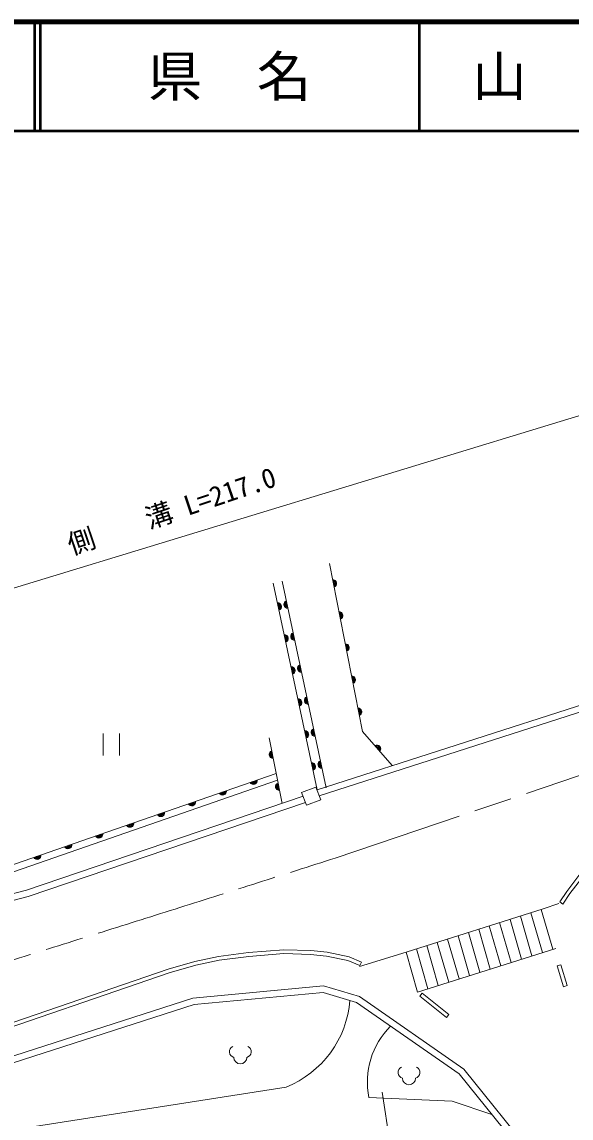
# Model space of a CAD drawing. Units: millimetres, scale not verified. Extents: x 40000 to 680000, y 20000 to 380000.
# Drawn here: x 296588 to 346945, y 279495 to 380000 of the extents above; entities that cross this region are included whole.
import ezdxf
from ezdxf.enums import TextEntityAlignment as Align

# ---------------------------------------------------------------- set-up
doc = ezdxf.new("R2010")
doc.units = ezdxf.units.MM
doc.header["$LTSCALE"] = 1000
doc.linetypes.add('CHAIN', pattern=[18.5, 12, -1.5, 3.5, -1.5])
for name, color, linetype, lineweight in [('M-BGD', 7, 'Continuous', 13), ('M-BMK', 2, 'CHAIN', 13), ('M-STR-HTXT', 7, 'Continuous', 13), ('M-STR-STRC', 7, 'Continuous', 13), ('M-TTL', 2, 'Continuous', 140), ('M-TTL-LINE', 7, 'Continuous', 50)]:
    doc.layers.add(name, color=color, linetype=linetype, lineweight=lineweight)
doc.layers.add('M-TTL-TXT', color=7, linetype='Continuous')
doc.styles.add('ＭＳ ゴシック', font='')
doc.styles.get('ＭＳ ゴシック').set_extended_font_data('MS Gothic')

msp = doc.modelspace()

# ---------------------------------------------------------------- linework, layer by layer
at = {"layer": 'M-BGD'}
for p, q in [((320454, 328724), (324488, 309774)), ((323667, 309599), (319633, 328550)), ((323667, 309599), (358635, 320845)), ((323851, 309028), (358819, 320274)), ((304035, 314746), (304035, 312746)), ((305535, 314746), (305535, 312746)), ((319263, 314358), (320438, 308336)), ((278942, 296901), (319898, 311100)), ((279152, 296294), (320023, 310463)), ((345908, 299316), (346200, 299123)), ((327730, 293791), (327589, 293470)), ((345678, 293452), (346014, 293551)), ((346579, 291636), (346014, 293551)), ((346243, 291537), (345678, 293452)), ((346243, 291537), (346579, 291636)), ((333287, 290951), (333070, 290677)), ((333070, 290677), (335518, 288731)), ((333287, 290951), (335736, 289005)), ((335736, 289005), (335518, 288731)), ((282381, 276331), (320832, 282338))]:
    msp.add_line(p, q, dxfattribs=at)
for points in [[(330541, 311810), (327810, 314927), (324786, 330347)], [(345908, 299316), (346546, 300279), (347666, 301723), (348723, 302863), (349989, 304024), (351903, 305447), (353693, 306619), (355722, 307791), (357773, 308775), (361153, 310156), (366510, 312039)], [(346200, 299123), (346831, 300074), (347933, 301496), (348970, 302615), (350212, 303754), (352104, 305160), (353876, 306321), (355886, 307481), (357915, 308454), (361277, 309828), (366626, 311709)], [(196616, 282929), (203552, 282637), (222758, 283028), (232841, 284294), (243628, 285987), (255190, 288168), (273011, 293771), (279204, 295765), (296997, 300401), (322387, 308996)], [(196591, 282329), (203545, 282037), (222802, 282429), (232925, 283700), (243730, 285395), (255336, 287585), (273193, 293199), (279372, 295188), (297170, 299826), (322579, 308428)], [(272594, 280314), (309988, 293155), (312459, 293854), (314610, 294324), (317372, 294670), (320605, 294921), (323069, 294858), (324575, 294701), (326584, 294293), (327730, 293791)], [(272708, 279983), (310092, 292821), (312545, 293514), (314669, 293979), (317407, 294321), (320614, 294570), (323046, 294508), (324522, 294355), (326478, 293957), (327589, 293470)], [(192954, 270563), (198041, 269976), (203437, 269617), (208443, 269351), (216283, 269257), (226080, 269478), (237476, 267404), (255100, 269914), (267825, 276194), (312258, 290494), (324256, 291621), (327536, 290651), (337103, 283995), (343564, 275980), (345911, 274693), (348481, 273037), (350416, 271643), (352054, 262157)], [(192885, 269967), (197987, 269379), (203402, 269018), (208424, 268751), (216287, 268657), (226033, 268877), (237464, 266796), (255280, 269333), (268051, 275637), (312379, 289903), (324197, 291013), (327273, 290103), (336690, 283551), (343172, 275511), (345604, 274177), (348143, 272541), (349866, 271300), (351463, 262055)], [(328408, 281370), (336031, 281042), (339686, 279835)]]:
    msp.add_lwpolyline(points, dxfattribs=at)
msp.add_lwpolyline([(322673, 308180), (323984, 308675), (323544, 309842), (322232, 309347)], close=True, dxfattribs=at)
for centre, radius, start, end in [((325090, 328514), 354, 289.89223, 92.29741), ((325090, 328514), 283, 292.11627, 90.07337), ((325090, 328514), 212, 295.8626, 86.32705), ((325090, 328514), 142, 303.57433, 78.61532), ((325090, 328514), 100, 313.89199, 68.29766), ((320035, 326399), 354, 290.81559, 93.22077), ((320035, 326399), 283, 293.03963, 90.99673), ((320962, 326596), 354, 110.81559, 273.22077), ((320962, 326596), 283, 113.03963, 270.99673), ((320962, 326596), 212, 116.78596, 267.25041), ((320962, 326596), 142, 124.49769, 259.53868), ((320962, 326596), 100, 134.81535, 249.22101), ((320035, 326399), 212, 296.78596, 87.25041), ((320035, 326399), 142, 304.49769, 79.53868), ((320035, 326399), 100, 314.81535, 69.22101), ((325667, 325570), 354, 289.89223, 92.29741), ((325667, 325570), 283, 292.11627, 90.07337), ((325667, 325570), 212, 295.8626, 86.32705), ((325667, 325570), 142, 303.57433, 78.61532), ((325667, 325570), 100, 313.89199, 68.29766), ((320660, 323464), 354, 290.81559, 93.22077), ((320660, 323464), 283, 293.03963, 90.99673), ((320660, 323464), 212, 296.78596, 87.25041), ((321587, 323662), 354, 110.81559, 273.22077), ((321587, 323662), 283, 113.03963, 270.99673), ((321587, 323662), 212, 116.78596, 267.25041), ((321587, 323662), 142, 124.49769, 259.53868), ((321587, 323662), 100, 134.81535, 249.22101), ((320660, 323464), 142, 304.49769, 79.53868), ((320660, 323464), 100, 314.81535, 69.22101), ((326245, 322626), 354, 289.89223, 92.29741), ((326245, 322626), 283, 292.11627, 90.07337), ((326245, 322626), 212, 295.8626, 86.32705), ((326245, 322626), 142, 303.57433, 78.61532), ((326245, 322626), 100, 313.89199, 68.29766), ((321285, 320530), 354, 290.81559, 93.22077), ((321285, 320530), 283, 293.03963, 90.99673), ((321285, 320530), 212, 296.78596, 87.25041), ((321285, 320530), 142, 304.49769, 79.53868), ((321285, 320530), 100, 314.81535, 69.22101), ((322212, 320728), 354, 110.81559, 273.22077), ((322212, 320728), 283, 113.03963, 270.99673), ((322212, 320728), 212, 116.78596, 267.25041), ((322212, 320728), 142, 124.49769, 259.53868), ((322212, 320728), 100, 134.81535, 249.22101), ((326822, 319682), 354, 289.89223, 92.29741), ((326822, 319682), 283, 292.11627, 90.07337), ((326822, 319682), 212, 295.8626, 86.32705), ((326822, 319682), 142, 303.57433, 78.61532), ((326822, 319682), 100, 313.89199, 68.29766), ((321909, 317596), 354, 290.81559, 93.22077), ((321909, 317596), 283, 293.03963, 90.99673), ((321909, 317596), 212, 296.78596, 87.25041), ((321909, 317596), 142, 304.49769, 79.53868), ((321909, 317596), 100, 314.81535, 69.22101), ((322836, 317793), 354, 110.81559, 273.22077), ((322836, 317793), 283, 113.03963, 270.99673), ((322836, 317793), 212, 116.78596, 267.25041), ((322836, 317793), 142, 124.49769, 259.53868), ((322836, 317793), 100, 134.81535, 249.22101), ((327399, 316739), 354, 289.89223, 92.29741), ((327399, 316739), 283, 292.11627, 90.07337), ((327399, 316739), 212, 295.8626, 86.32705), ((327399, 316739), 142, 303.57433, 78.61532), ((327399, 316739), 100, 313.89199, 68.29766), ((322534, 314662), 354, 290.81559, 93.22077), ((322534, 314662), 283, 293.03963, 90.99673), ((322534, 314662), 212, 296.78596, 87.25041), ((322534, 314662), 142, 304.49769, 79.53868), ((322534, 314662), 100, 314.81535, 69.22101), ((323461, 314859), 354, 110.81559, 273.22077), ((323461, 314859), 283, 113.03963, 270.99673), ((323461, 314859), 212, 116.78596, 267.25041), ((323461, 314859), 142, 124.49769, 259.53868), ((323461, 314859), 100, 134.81535, 249.22101), ((329135, 313333), 354, 320.02795, 122.43313), ((329135, 313333), 283, 322.25199, 120.20909), ((319616, 312830), 354, 109.83556, 272.24073), ((319616, 312830), 283, 112.0596, 270.0167), ((319616, 312830), 212, 115.80592, 266.27037), ((319616, 312830), 142, 123.51765, 258.55864), ((319616, 312830), 100, 133.83531, 248.24098), ((329135, 313333), 212, 325.99832, 116.46277), ((329135, 313333), 142, 333.71005, 108.75104), ((329135, 313333), 100, 344.02771, 98.43338), ((323159, 311728), 354, 290.81559, 93.22077), ((323159, 311728), 283, 293.03963, 90.99673), ((323159, 311728), 212, 296.78596, 87.25041), ((323159, 311728), 142, 304.49769, 79.53868), ((323159, 311728), 100, 314.81535, 69.22101), ((324086, 311925), 354, 110.81559, 273.22077), ((324086, 311925), 283, 113.03963, 270.99673), ((324086, 311925), 212, 116.78596, 267.25041), ((324086, 311925), 142, 124.49769, 259.53868), ((324086, 311925), 100, 134.81535, 249.22101), ((317826, 310439), 354, 207.91777, 10.32295), ((317826, 310439), 283, 210.14181, 8.09891), ((317826, 310439), 212, 213.88814, 4.35258), ((317826, 310439), 142, 221.59987, 356.64085), ((317826, 310439), 100, 231.91753, 346.32319), ((320191, 309885), 354, 109.83556, 272.24073), ((320191, 309885), 283, 112.0596, 270.0167), ((320191, 309885), 212, 115.80592, 266.27037), ((320191, 309885), 142, 123.51765, 258.55864), ((320191, 309885), 100, 133.83531, 248.24098), ((314992, 309457), 354, 207.91777, 10.32295), ((314992, 309457), 283, 210.14181, 8.09891), ((314992, 309457), 212, 213.88814, 4.35258), ((314992, 309457), 142, 221.59987, 356.64085), ((314992, 309457), 100, 231.91753, 346.32319), ((309323, 307491), 354, 207.91777, 10.32295), ((312157, 308474), 354, 207.91777, 10.32295), ((312157, 308474), 283, 210.14181, 8.09891), ((312157, 308474), 212, 213.88814, 4.35258), ((312157, 308474), 142, 221.59987, 356.64085), ((312157, 308474), 100, 231.91753, 346.32319), ((306488, 306509), 354, 207.91777, 10.32295), ((306488, 306509), 283, 210.14181, 8.09891), ((309323, 307491), 283, 210.14181, 8.09891), ((309323, 307491), 212, 213.88814, 4.35258), ((309323, 307491), 142, 221.59987, 356.64085), ((309323, 307491), 100, 231.91753, 346.32319), ((303654, 305526), 354, 207.91777, 10.32295), ((303654, 305526), 283, 210.14181, 8.09891), ((303654, 305526), 212, 213.88814, 4.35258), ((306488, 306509), 212, 213.88814, 4.35258), ((306488, 306509), 142, 221.59987, 356.64085), ((306488, 306509), 100, 231.91753, 346.32319), ((300819, 304543), 354, 207.91777, 10.32295), ((300819, 304543), 283, 210.14181, 8.09891), ((300819, 304543), 212, 213.88814, 4.35258), ((300819, 304543), 142, 221.59987, 356.64085), ((303654, 305526), 142, 221.59987, 356.64085), ((303654, 305526), 100, 231.91753, 346.32319), ((297985, 303561), 354, 207.91777, 10.32295), ((297985, 303561), 283, 210.14181, 8.09891), ((297985, 303561), 212, 213.88814, 4.35258), ((297985, 303561), 142, 221.59987, 356.64085), ((297985, 303561), 100, 231.91753, 346.32319), ((300819, 304543), 100, 231.91753, 346.32319), ((317306, 291040), 9389, 292.05926, 355.37763), ((335478, 282807), 7215, 134.76694, 191.48611), ((316150, 285582), 536, 116.08703, 255.33416), ((317079, 285582), 536, 284.66584, 63.91297), ((316614, 285064), 600, 180, 0), ((331617, 283675), 536, 116.08703, 255.33416), ((332545, 283675), 536, 284.66584, 63.91297), ((332081, 283157), 600, 180, 0)]:
    msp.add_arc(centre, radius, start, end, dxfattribs=at)
at = {"layer": 'M-BMK'}
msp.add_line((325319, 303335), (361398, 315535), dxfattribs=at)
msp.add_arc((-854863, 3987915), 3868974, 286.87483, 287.76042, dxfattribs=at)
at = {"layer": 'M-STR-HTXT'}
for p, q in [((397173, 358979), (255325, 315765)), ((329635, 281872), (333287, 257481))]:
    msp.add_line(p, q, dxfattribs=at)
at = {"layer": 'M-STR-STRC'}
for p, q in [((344374, 298669), (331810, 294703)), ((344211, 298617), (345264, 294969)), ((344374, 298669), (345813, 299160)), ((341350, 297714), (342402, 294066)), ((342304, 298015), (343356, 294367)), ((343257, 298316), (344310, 294668)), ((337534, 296510), (338587, 292861)), ((338488, 296811), (339540, 293162)), ((339442, 297112), (340494, 293463)), ((340396, 297413), (341448, 293764)), ((334672, 295606), (335725, 291957)), ((335626, 295908), (336679, 292258)), ((336580, 296209), (337633, 292559)), ((327529, 293405), (331810, 294703)), ((332764, 295004), (333817, 291355)), ((333718, 295305), (334771, 291656))]:
    msp.add_line(p, q, dxfattribs=at)
msp.add_lwpolyline([(331810, 294703), (332863, 291053), (345533, 295054)], dxfattribs=at)
at = {"layer": 'M-TTL'}
msp.add_line((680000, 380000), (40000, 380000), dxfattribs=at)
at = {"layer": 'M-TTL-LINE'}
for p, q in [((297750, 380000), (297750, 370000)), ((298250, 380000), (298250, 370000)), ((333000, 380000), (333000, 370000)), ((40000, 370000), (680000, 370000))]:
    msp.add_line(p, q, dxfattribs=at)

# ---------------------------------------------------------------- texts
at = {"layer": 'M-STR-HTXT', "style": 'ＭＳ ゴシック'}
msp.add_text('側\u3000\u3000溝 L=217.0', height=1833, rotation=18.579, dxfattribs=at).set_placement((310786, 333782), align=Align.BOTTOM_CENTER)
at = {"layer": 'M-TTL-TXT', "style": 'ＭＳ ゴシック'}
for s, p in [('県\u3000名', (315625, 375000)), ('山\u3000口\u3000県', (350375, 375000))]:
    msp.add_text(s, height=3666, dxfattribs=at).set_placement(p, align=Align.MIDDLE_CENTER)

doc.saveas('drawing.dxf')
